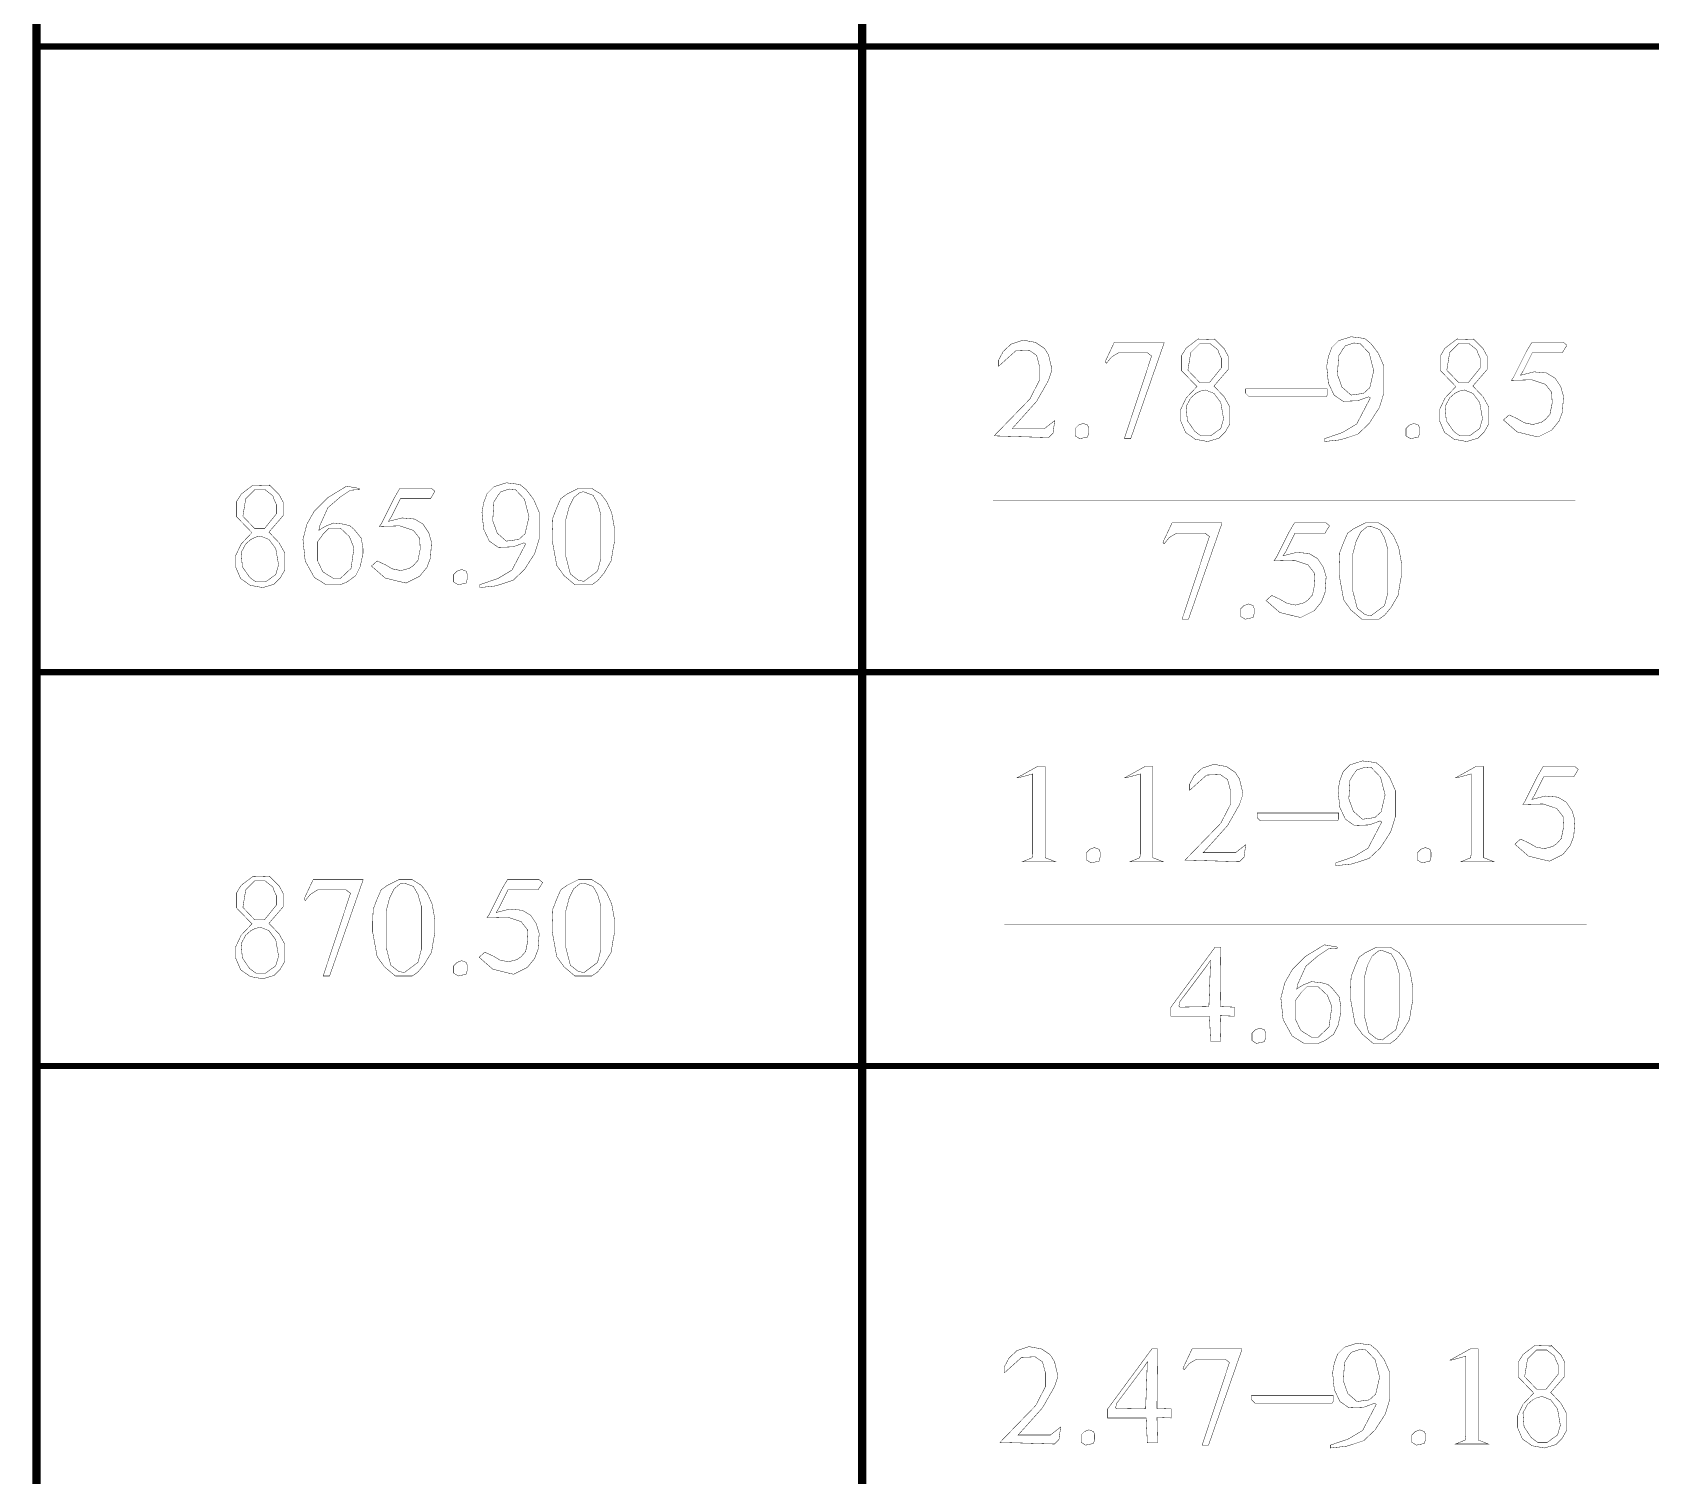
# Model space of a CAD drawing. Extents: x 94 to 452, y -72 to 1042.
# Drawn here: x 146.13 to 185.33, y 451.02 to 486 of the extents above; entities that cross this region are included whole.
import ezdxf

# ---------------------------------------------------------------- set-up
doc = ezdxf.new("R2010")
doc.units = 0
doc.header["$MEASUREMENT"] = 0
doc.layers.add('TREE_LAYER', color=7, linetype='Continuous')

msp = doc.modelspace()

# ---------------------------------------------------------------- linework, layer by layer
at = {"layer": 'TREE_LAYER'}
for points, const_width, elevation in [([(146.22612, 557.107476), (146.22612, 414.894542)], 0.2, 142.212934), ([(146.22612, 497.549266), (146.22612, 485.654653)], 0.2, 11.894613), ([(166.22612, 497.549266), (166.22612, 485.654653)], 0.2, 11.894613), ([(146.22612, 485.654653), (146.22612, 470.492289)], 0.2, 15.162364), ([(166.22612, 485.654653), (166.22612, 470.492289)], 0.2, 15.162364), ([(146.22612, 485.654653), (166.22612, 485.654653)], 0.15, 20), ([(166.22612, 485.654653), (186.22612, 485.654653)], 0.15, 20), ([(170.428052, 478.485778), (170.126091, 478.54068), (169.837856, 478.444602), (169.645699, 478.26617), (169.535895, 478.060288), (169.535895, 477.909308), (169.94766, 478.279896), (170.277072, 478.293621), (170.455503, 478.170092), (170.524131, 477.909308), (170.524131, 477.56617), (170.290797, 477.113229), (169.426091, 476.221072), (170.743738, 476.179896), (170.853542, 476.2897), (170.894719, 476.591661), (170.64766, 476.399504), (169.94766, 476.399504), (169.865307, 476.399504), (170.455503, 477.058327), (170.743738, 477.56617), (170.784915, 477.6897), (170.826091, 477.813229), (170.826091, 477.84068), (170.79864, 477.950484), (170.757464, 478.128915), (170.743738, 478.183817), (170.64766, 478.334798), (170.633934, 478.348523), (170.428052, 478.485778), (170.428052, 478.485778)], 0.01, 924), ([(173.543738, 478.485778), (172.335895, 478.485778), (172.116287, 478.019112), (172.116287, 478.019112), (172.143738, 477.977935), (172.267268, 478.128915), (172.445699, 478.238719), (173.131974, 478.238719), (173.241778, 478.156366), (172.582954, 476.16617), (172.582954, 476.152445), (172.733934, 476.152445), (173.543738, 478.472053), (173.543738, 478.485778), (173.543738, 478.485778)], 0.01, 924), ([(174.765307, 478.554406), (174.367268, 478.568131), (174.079032, 478.348523), (173.969229, 478.170092), (173.969229, 477.799504), (174.339817, 477.41519), (174.079032, 477.14068), (173.941778, 476.852445), (173.941778, 476.591661), (174.065307, 476.303425), (174.29864, 476.138719), (174.600601, 476.083817), (174.875111, 476.16617), (175.026091, 476.317151), (175.135895, 476.509308), (175.135895, 476.921072), (174.99864, 477.168131), (174.751582, 477.428915), (175.094719, 477.826955), (175.094719, 478.156366), (174.99864, 478.334798), (174.765307, 478.568131), (174.765307, 478.554406)], 0.01, 924), ([(174.394719, 478.444602), (174.408444, 478.458327), (174.655503, 478.458327), (174.84766, 478.307347), (174.861385, 478.252445), (174.930013, 478.101465), (174.930013, 477.868131), (174.641778, 477.511268), (174.408444, 477.511268), (174.120209, 477.813229), (174.188836, 478.238719), (174.394719, 478.444602), (174.394719, 478.444602)], 0.01, 924), ([(178.402562, 478.581857), (178.07315, 478.623033), (177.771189, 478.526955), (177.606483, 478.362249), (177.524131, 478.142641), (177.482954, 477.909308), (177.524131, 477.497543), (177.661385, 477.209308), (177.880993, 477.058327), (178.237856, 477.072053), (178.49864, 477.168131), (178.539817, 477.14068), (178.210405, 476.509308), (177.867268, 476.303425), (177.428052, 476.152445), (177.428052, 476.083817), (177.812366, 476.124994), (177.990797, 476.179896), (178.237856, 476.262249), (178.484915, 476.495582), (178.512366, 476.523033), (178.759425, 476.907347), (178.869229, 477.26421), (178.869229, 477.909308), (178.731974, 478.224994), (178.553542, 478.458327), (178.402562, 478.581857), (178.402562, 478.581857)], 0.01, 924), ([(178.059425, 478.444602), (178.141778, 478.472053), (178.292758, 478.458327), (178.512366, 478.224994), (178.62217, 477.799504), (178.526091, 477.387739), (178.375111, 477.250484), (178.07315, 477.209308), (177.853542, 477.401465), (177.743738, 477.703425), (177.771189, 478.156366), (177.880993, 478.334798), (177.894719, 478.348523), (177.935895, 478.403425), (178.059425, 478.444602), (178.059425, 478.444602)], 0.01, 924), ([(181.037856, 478.554406), (180.639817, 478.568131), (180.351582, 478.348523), (180.241778, 478.170092), (180.241778, 477.799504), (180.612366, 477.41519), (180.351582, 477.14068), (180.214327, 476.852445), (180.214327, 476.591661), (180.337856, 476.303425), (180.571189, 476.138719), (180.87315, 476.083817), (181.14766, 476.16617), (181.29864, 476.317151), (181.408444, 476.509308), (181.408444, 476.921072), (181.271189, 477.168131), (181.024131, 477.428915), (181.367268, 477.826955), (181.367268, 478.156366), (181.271189, 478.334798), (181.037856, 478.568131), (181.037856, 478.554406)], 0.01, 924), ([(180.667268, 478.444602), (180.680993, 478.458327), (180.928052, 478.458327), (181.120209, 478.307347), (181.133934, 478.252445), (181.202562, 478.101465), (181.202562, 477.868131), (180.914327, 477.511268), (180.680993, 477.511268), (180.392758, 477.813229), (180.461385, 478.238719), (180.667268, 478.444602), (180.667268, 478.444602)], 0.01, 924), ([(183.220209, 478.485778), (182.451582, 478.485778), (182.314327, 478.252445), (182.012366, 477.648523), (181.957464, 477.56617), (182.451582, 477.579896), (182.780993, 477.470092), (182.931974, 477.277935), (182.945699, 477.017151), (182.890797, 476.742641), (182.780993, 476.619112), (182.684915, 476.550484), (182.479032, 476.495582), (182.27315, 476.536759), (182.108444, 476.632837), (181.902562, 476.728915), (181.765307, 476.605386), (182.094719, 476.317151), (182.424131, 476.234798), (182.602562, 476.193621), (182.931974, 476.358327), (183.110405, 476.577935), (183.192758, 476.797543), (183.220209, 477.181857), (183.151582, 477.41519), (183.014327, 477.621072), (182.808444, 477.744602), (182.506483, 477.772053), (182.177072, 477.6897), (182.245699, 477.799504), (182.465307, 478.238719), (183.192758, 478.238719), (183.302562, 478.417151), (183.220209, 478.485778), (183.220209, 478.485778)], 0.01, 924), ([(174.545699, 477.332837), (174.751582, 477.250484), (174.916287, 477.030876), (174.984915, 476.632837), (174.916287, 476.399504), (174.669229, 476.221072), (174.435895, 476.221072), (174.284915, 476.330876), (174.106483, 476.591661), (174.079032, 476.934798), (174.188836, 477.14068), (174.312366, 477.250484), (174.42217, 477.305386), (174.545699, 477.332837)], 0.01, 924), ([(177.49668, 477.360288), (175.520209, 477.360288), (175.520209, 477.250484), (175.602562, 477.168131), (177.469229, 477.168131), (177.49668, 477.209308), (177.49668, 477.360288), (177.49668, 477.360288)], 0.01, 924), ([(180.818248, 477.332837), (181.024131, 477.250484), (181.188836, 477.030876), (181.257464, 476.632837), (181.188836, 476.399504), (180.941778, 476.221072), (180.708444, 476.221072), (180.557464, 476.330876), (180.379032, 476.591661), (180.351582, 476.934798), (180.461385, 477.14068), (180.584915, 477.250484), (180.694719, 477.305386), (180.818248, 477.332837)], 0.01, 924), ([(171.690797, 476.481857), (171.580993, 476.523033), (171.471189, 476.481857), (171.388836, 476.399504), (171.388836, 476.221072), (171.49864, 476.152445), (171.690797, 476.193621), (171.718248, 476.2897), (171.718248, 476.303425), (171.718248, 476.413229), (171.690797, 476.481857), (171.690797, 476.481857)], 0.01, 924), ([(179.706483, 476.481857), (179.59668, 476.523033), (179.486876, 476.481857), (179.404523, 476.399504), (179.404523, 476.221072), (179.514327, 476.152445), (179.706483, 476.193621), (179.733934, 476.2897), (179.733934, 476.303425), (179.733934, 476.413229), (179.706483, 476.481857), (179.706483, 476.481857)], 0.01, 924), ([(151.871375, 475.014593), (151.473336, 475.028318), (151.185101, 474.808711), (151.075297, 474.630279), (151.075297, 474.259691), (151.445885, 473.875377), (151.185101, 473.600867), (151.047846, 473.312632), (151.047846, 473.051848), (151.171375, 472.763613), (151.404709, 472.598907), (151.706669, 472.544005), (151.981179, 472.626358), (152.132159, 472.777338), (152.241963, 472.969495), (152.241963, 473.38126), (152.104709, 473.628318), (151.85765, 473.889103), (152.200787, 474.287142), (152.200787, 474.616554), (152.104709, 474.794985), (151.871375, 475.028318), (151.871375, 475.014593)], 0.01, 926), ([(151.500787, 474.904789), (151.514512, 474.918514), (151.761571, 474.918514), (151.953728, 474.767534), (151.967454, 474.712632), (152.036081, 474.561652), (152.036081, 474.328318), (151.747846, 473.971456), (151.514512, 473.971456), (151.226277, 474.273416), (151.294905, 474.698907), (151.500787, 474.904789), (151.500787, 474.904789)], 0.01, 926), ([(154.053728, 474.945965), (153.738042, 475.000867), (153.285101, 474.726358), (152.955689, 474.396946), (152.777258, 474.08126), (152.681179, 473.710671), (152.736081, 473.189103), (152.955689, 472.791063), (153.243924, 472.612632), (153.587061, 472.612632), (153.751767, 472.68126), (153.95765, 472.83224), (154.067454, 473.051848), (154.136081, 473.367534), (154.136081, 473.491063), (154.094905, 473.738122), (153.985101, 473.875377), (153.916473, 473.95773), (153.820395, 474.040083), (153.669414, 474.08126), (153.422356, 474.108711), (153.216473, 474.026358), (153.065493, 473.930279), (153.092944, 474.053809), (153.285101, 474.479299), (153.298826, 474.493024), (153.587061, 474.740083), (153.83412, 474.904789), (153.83412, 474.904789), (154.053728, 474.918514), (154.053728, 474.945965), (154.053728, 474.945965)], 0.01, 926), ([(155.796865, 474.945965), (155.028238, 474.945965), (154.890983, 474.712632), (154.589022, 474.108711), (154.53412, 474.026358), (155.028238, 474.040083), (155.35765, 473.930279), (155.50863, 473.738122), (155.522356, 473.477338), (155.467454, 473.202828), (155.35765, 473.079299), (155.261571, 473.010671), (155.055689, 472.955769), (154.849807, 472.996946), (154.685101, 473.093024), (154.479218, 473.189103), (154.341963, 473.065573), (154.671375, 472.777338), (155.000787, 472.694985), (155.179218, 472.653809), (155.50863, 472.818514), (155.687061, 473.038122), (155.769414, 473.25773), (155.796865, 473.642044), (155.728238, 473.875377), (155.590983, 474.08126), (155.385101, 474.204789), (155.08314, 474.23224), (154.753728, 474.149887), (154.822356, 474.259691), (155.041963, 474.698907), (155.769414, 474.698907), (155.879218, 474.877338), (155.796865, 474.945965), (155.796865, 474.945965)], 0.01, 926), ([(157.938042, 475.042044), (157.60863, 475.08322), (157.306669, 474.987142), (157.141963, 474.822436), (157.05961, 474.602828), (157.018434, 474.369495), (157.05961, 473.95773), (157.196865, 473.669495), (157.416473, 473.518514), (157.773336, 473.53224), (158.03412, 473.628318), (158.075297, 473.600867), (157.745885, 472.969495), (157.402748, 472.763613), (156.963532, 472.612632), (156.963532, 472.544005), (157.347846, 472.585181), (157.526277, 472.640083), (157.773336, 472.722436), (158.020395, 472.955769), (158.047846, 472.98322), (158.294905, 473.367534), (158.404709, 473.724397), (158.404709, 474.369495), (158.267454, 474.685181), (158.089022, 474.918514), (157.938042, 475.042044), (157.938042, 475.042044)], 0.01, 926), ([(157.594905, 474.904789), (157.677258, 474.93224), (157.828238, 474.918514), (158.047846, 474.685181), (158.15765, 474.259691), (158.061571, 473.847926), (157.910591, 473.710671), (157.60863, 473.669495), (157.389022, 473.861652), (157.279218, 474.163613), (157.306669, 474.616554), (157.416473, 474.794985), (157.430199, 474.808711), (157.471375, 474.863613), (157.594905, 474.904789), (157.594905, 474.904789)], 0.01, 926), ([(159.681179, 474.945965), (159.351767, 474.945965), (159.077258, 474.808711), (158.926277, 474.698907), (158.830199, 474.479299), (158.73412, 474.23224), (158.720395, 473.902828), (158.720395, 473.68322), (158.830199, 473.079299), (159.00863, 472.83224), (159.269414, 472.612632), (159.681179, 472.612632), (159.681179, 472.612632), (159.818434, 472.708711), (159.969414, 472.887142), (160.147846, 473.189103), (160.189022, 473.449887), (160.230199, 473.669495), (160.230199, 473.779299), (160.230199, 473.971456), (160.161571, 474.355769), (160.038042, 474.630279), (159.900787, 474.808711), (159.681179, 474.945965), (159.681179, 474.945965)], 0.01, 926), ([(159.461571, 474.863613), (159.489022, 474.863613), (159.70863, 474.78126), (159.818434, 474.589103), (159.900787, 474.300867), (159.900787, 473.25773), (159.818434, 472.942044), (159.489022, 472.694985), (159.351767, 472.722436), (159.15961, 472.873416), (159.049807, 473.298907), (159.049807, 474.191063), (159.132159, 474.50675), (159.241963, 474.726358), (159.392944, 474.849887), (159.461571, 474.863613), (159.461571, 474.863613)], 0.01, 926), ([(169.39864, 474.659798), (183.508444, 474.659798)], 0.01, 924), ([(153.243924, 473.916554), (153.312552, 473.985181), (153.587061, 473.985181), (153.806669, 473.779299), (153.916473, 473.504789), (153.847846, 473.010671), (153.587061, 472.763613), (153.422356, 472.763613), (153.161571, 472.928318), (153.038042, 473.189103), (153.038042, 473.655769), (153.175297, 473.847926), (153.243924, 473.916554), (153.243924, 473.916554)], 0.01, 926), ([(174.943738, 474.110778), (173.735895, 474.110778), (173.516287, 473.644112), (173.516287, 473.644112), (173.543738, 473.602935), (173.667268, 473.753915), (173.845699, 473.863719), (174.531974, 473.863719), (174.641778, 473.781366), (173.982954, 471.79117), (173.982954, 471.777445), (174.133934, 471.777445), (174.943738, 474.097053), (174.943738, 474.110778), (174.943738, 474.110778)], 0.01, 924), ([(177.469229, 474.110778), (176.700601, 474.110778), (176.563346, 473.877445), (176.261385, 473.273523), (176.206483, 473.19117), (176.700601, 473.204896), (177.030013, 473.095092), (177.180993, 472.902935), (177.194719, 472.642151), (177.139817, 472.367641), (177.030013, 472.244112), (176.933934, 472.175484), (176.728052, 472.120582), (176.52217, 472.161759), (176.357464, 472.257837), (176.151582, 472.353915), (176.014327, 472.230386), (176.343738, 471.942151), (176.67315, 471.859798), (176.851582, 471.818621), (177.180993, 471.983327), (177.359425, 472.202935), (177.441778, 472.422543), (177.469229, 472.806857), (177.400601, 473.04019), (177.263346, 473.246072), (177.057464, 473.369602), (176.755503, 473.397053), (176.426091, 473.3147), (176.494719, 473.424504), (176.714327, 473.863719), (177.441778, 473.863719), (177.551582, 474.042151), (177.469229, 474.110778), (177.469229, 474.110778)], 0.01, 924), ([(178.745699, 474.110778), (178.416287, 474.110778), (178.141778, 473.973523), (177.990797, 473.863719), (177.894719, 473.644112), (177.79864, 473.397053), (177.784915, 473.067641), (177.784915, 472.848033), (177.894719, 472.244112), (178.07315, 471.997053), (178.333934, 471.777445), (178.745699, 471.777445), (178.745699, 471.777445), (178.882954, 471.873523), (179.033934, 472.051955), (179.212366, 472.353915), (179.253542, 472.6147), (179.294719, 472.834308), (179.294719, 472.944112), (179.294719, 473.136268), (179.226091, 473.520582), (179.102562, 473.795092), (178.965307, 473.973523), (178.745699, 474.110778), (178.745699, 474.110778)], 0.01, 924), ([(178.526091, 474.028425), (178.553542, 474.028425), (178.77315, 473.946072), (178.882954, 473.753915), (178.965307, 473.46568), (178.965307, 472.422543), (178.882954, 472.106857), (178.553542, 471.859798), (178.416287, 471.887249), (178.224131, 472.038229), (178.114327, 472.463719), (178.114327, 473.355876), (178.19668, 473.671563), (178.306483, 473.89117), (178.457464, 474.0147), (178.526091, 474.028425), (178.526091, 474.028425)], 0.01, 924), ([(151.651767, 473.793024), (151.85765, 473.710671), (152.022356, 473.491063), (152.090983, 473.093024), (152.022356, 472.859691), (151.775297, 472.68126), (151.541963, 472.68126), (151.390983, 472.791063), (151.212552, 473.051848), (151.185101, 473.394985), (151.294905, 473.600867), (151.418434, 473.710671), (151.528238, 473.765573), (151.651767, 473.793024)], 0.01, 926), ([(156.63412, 472.942044), (156.524316, 472.98322), (156.414512, 472.942044), (156.332159, 472.859691), (156.332159, 472.68126), (156.441963, 472.612632), (156.63412, 472.653809), (156.661571, 472.749887), (156.661571, 472.763613), (156.661571, 472.873416), (156.63412, 472.942044), (156.63412, 472.942044)], 0.01, 926), ([(175.69864, 472.106857), (175.588836, 472.148033), (175.479032, 472.106857), (175.39668, 472.024504), (175.39668, 471.846072), (175.506483, 471.777445), (175.69864, 471.818621), (175.726091, 471.9147), (175.726091, 471.928425), (175.726091, 472.038229), (175.69864, 472.106857), (175.69864, 472.106857)], 0.01, 924), ([(146.22612, 470.492289), (146.22612, 460.950457)], 0.2, 9.541832), ([(146.22612, 470.492289), (166.22612, 470.492289)], 0.15, 20), ([(166.22612, 470.492289), (166.22612, 460.950457)], 0.2, 9.541832), ([(166.22612, 470.492289), (186.22612, 470.492289)], 0.15, 20), ([(170.662362, 468.206629), (170.470205, 468.206629), (169.976088, 467.93212), (170.003539, 467.93212), (170.360401, 468.028198), (170.360401, 467.781139), (170.360401, 466.092904), (170.346676, 465.996825), (170.113343, 465.900747), (170.909421, 465.900747), (170.703539, 465.9831), (170.662362, 465.996825), (170.662362, 466.079178), (170.662362, 468.206629), (170.662362, 468.206629)], 0.01, 925), ([(173.270205, 468.206629), (173.078049, 468.206629), (172.583931, 467.93212), (172.611382, 467.93212), (172.968245, 468.028198), (172.968245, 467.781139), (172.968245, 466.092904), (172.954519, 465.996825), (172.721186, 465.900747), (173.517264, 465.900747), (173.311382, 465.9831), (173.270205, 465.996825), (173.270205, 466.079178), (173.270205, 468.206629), (173.270205, 468.206629)], 0.01, 925), ([(175.054519, 468.206629), (174.752558, 468.261531), (174.464323, 468.165453), (174.272166, 467.987021), (174.162362, 467.781139), (174.162362, 467.630159), (174.574127, 468.000747), (174.903539, 468.014472), (175.08197, 467.890943), (175.150598, 467.630159), (175.150598, 467.287021), (174.917264, 466.83408), (174.052558, 465.941923), (175.370205, 465.900747), (175.480009, 466.010551), (175.521186, 466.312512), (175.274127, 466.120355), (174.574127, 466.120355), (174.491774, 466.120355), (175.08197, 466.779178), (175.370205, 467.287021), (175.411382, 467.410551), (175.452558, 467.53408), (175.452558, 467.561531), (175.425107, 467.671335), (175.383931, 467.849767), (175.370205, 467.904669), (175.274127, 468.055649), (175.260401, 468.069374), (175.054519, 468.206629), (175.054519, 468.206629)], 0.01, 925), ([(178.678049, 468.302708), (178.348637, 468.343884), (178.046676, 468.247806), (177.88197, 468.0831), (177.799617, 467.863492), (177.758441, 467.630159), (177.799617, 467.218394), (177.936872, 466.930159), (178.15648, 466.779178), (178.513343, 466.792904), (178.774127, 466.888982), (178.815303, 466.861531), (178.485892, 466.230159), (178.142754, 466.024276), (177.703539, 465.873296), (177.703539, 465.804669), (178.087852, 465.845845), (178.266284, 465.900747), (178.513343, 465.9831), (178.760401, 466.216433), (178.787852, 466.243884), (179.034911, 466.628198), (179.144715, 466.985061), (179.144715, 467.630159), (179.00746, 467.945845), (178.829029, 468.179178), (178.678049, 468.302708), (178.678049, 468.302708)], 0.01, 925), ([(178.334911, 468.165453), (178.417264, 468.192904), (178.568245, 468.179178), (178.787852, 467.945845), (178.897656, 467.520355), (178.801578, 467.10859), (178.650598, 466.971335), (178.348637, 466.930159), (178.129029, 467.122316), (178.019225, 467.424276), (178.046676, 467.877218), (178.15648, 468.055649), (178.170205, 468.069374), (178.211382, 468.124276), (178.334911, 468.165453), (178.334911, 468.165453)], 0.01, 925), ([(181.285892, 468.206629), (181.093735, 468.206629), (180.599617, 467.93212), (180.627068, 467.93212), (180.983931, 468.028198), (180.983931, 467.781139), (180.983931, 466.092904), (180.970205, 465.996825), (180.736872, 465.900747), (181.532951, 465.900747), (181.327068, 465.9831), (181.285892, 465.996825), (181.285892, 466.079178), (181.285892, 468.206629), (181.285892, 468.206629)], 0.01, 925), ([(183.495696, 468.206629), (182.727068, 468.206629), (182.589813, 467.973296), (182.287852, 467.369374), (182.232951, 467.287021), (182.727068, 467.300747), (183.05648, 467.190943), (183.20746, 466.998786), (183.221186, 466.738002), (183.166284, 466.463492), (183.05648, 466.339963), (182.960401, 466.271335), (182.754519, 466.216433), (182.548637, 466.25761), (182.383931, 466.353688), (182.178049, 466.449767), (182.040794, 466.326237), (182.370205, 466.038002), (182.699617, 465.955649), (182.878049, 465.914472), (183.20746, 466.079178), (183.385892, 466.298786), (183.468245, 466.518394), (183.495696, 466.902708), (183.427068, 467.136041), (183.289813, 467.341923), (183.083931, 467.465453), (182.78197, 467.492904), (182.452558, 467.410551), (182.521186, 467.520355), (182.740794, 467.959571), (183.468245, 467.959571), (183.578049, 468.138002), (183.495696, 468.206629), (183.495696, 468.206629)], 0.01, 925), ([(177.772166, 467.081139), (175.795696, 467.081139), (175.795696, 466.971335), (175.878049, 466.888982), (177.744715, 466.888982), (177.772166, 466.930159), (177.772166, 467.081139), (177.772166, 467.081139)], 0.01, 925), ([(171.966284, 466.202708), (171.85648, 466.243884), (171.746676, 466.202708), (171.664323, 466.120355), (171.664323, 465.941923), (171.774127, 465.873296), (171.966284, 465.914472), (171.993735, 466.010551), (171.993735, 466.024276), (171.993735, 466.13408), (171.966284, 466.202708), (171.966284, 466.202708)], 0.01, 925), ([(179.98197, 466.202708), (179.872166, 466.243884), (179.762362, 466.202708), (179.680009, 466.120355), (179.680009, 465.941923), (179.789813, 465.873296), (179.98197, 465.914472), (180.009421, 466.010551), (180.009421, 466.024276), (180.009421, 466.13408), (179.98197, 466.202708), (179.98197, 466.202708)], 0.01, 925), ([(151.871375, 465.534195), (151.473336, 465.547921), (151.185101, 465.328313), (151.075297, 465.149881), (151.075297, 464.779293), (151.445885, 464.394979), (151.185101, 464.12047), (151.047846, 463.832234), (151.047846, 463.57145), (151.171375, 463.283215), (151.404709, 463.118509), (151.706669, 463.063607), (151.981179, 463.14596), (152.132159, 463.29694), (152.241963, 463.489097), (152.241963, 463.900862), (152.104709, 464.147921), (151.85765, 464.408705), (152.200787, 464.806744), (152.200787, 465.136156), (152.104709, 465.314587), (151.871375, 465.547921), (151.871375, 465.534195)], 0.01, 927), ([(151.500787, 465.424391), (151.514512, 465.438117), (151.761571, 465.438117), (151.953728, 465.287136), (151.967454, 465.232234), (152.036081, 465.081254), (152.036081, 464.847921), (151.747846, 464.491058), (151.514512, 464.491058), (151.226277, 464.793019), (151.294905, 465.218509), (151.500787, 465.424391), (151.500787, 465.424391)], 0.01, 927), ([(154.136081, 465.465568), (152.928238, 465.465568), (152.70863, 464.998901), (152.70863, 464.998901), (152.736081, 464.957725), (152.85961, 465.108705), (153.038042, 465.218509), (153.724316, 465.218509), (153.83412, 465.136156), (153.175297, 463.14596), (153.175297, 463.132234), (153.326277, 463.132234), (154.136081, 465.451842), (154.136081, 465.465568), (154.136081, 465.465568)], 0.01, 927), ([(155.330199, 465.465568), (155.000787, 465.465568), (154.726277, 465.328313), (154.575297, 465.218509), (154.479218, 464.998901), (154.38314, 464.751842), (154.369414, 464.42243), (154.369414, 464.202823), (154.479218, 463.598901), (154.65765, 463.351842), (154.918434, 463.132234), (155.330199, 463.132234), (155.330199, 463.132234), (155.467454, 463.228313), (155.618434, 463.406744), (155.796865, 463.708705), (155.838042, 463.969489), (155.879218, 464.189097), (155.879218, 464.298901), (155.879218, 464.491058), (155.810591, 464.875372), (155.687061, 465.149881), (155.549807, 465.328313), (155.330199, 465.465568), (155.330199, 465.465568)], 0.01, 927), ([(155.110591, 465.383215), (155.138042, 465.383215), (155.35765, 465.300862), (155.467454, 465.108705), (155.549807, 464.82047), (155.549807, 463.777332), (155.467454, 463.461646), (155.138042, 463.214587), (155.000787, 463.242038), (154.80863, 463.393019), (154.698826, 463.818509), (154.698826, 464.710666), (154.781179, 465.026352), (154.890983, 465.24596), (155.041963, 465.369489), (155.110591, 465.383215), (155.110591, 465.383215)], 0.01, 927), ([(158.404709, 465.465568), (157.636081, 465.465568), (157.498826, 465.232234), (157.196865, 464.628313), (157.141963, 464.54596), (157.636081, 464.559685), (157.965493, 464.449881), (158.116473, 464.257725), (158.130199, 463.99694), (158.075297, 463.72243), (157.965493, 463.598901), (157.869414, 463.530274), (157.663532, 463.475372), (157.45765, 463.516548), (157.292944, 463.612626), (157.087061, 463.708705), (156.949807, 463.585176), (157.279218, 463.29694), (157.60863, 463.214587), (157.787061, 463.173411), (158.116473, 463.338117), (158.294905, 463.557725), (158.377258, 463.777332), (158.404709, 464.161646), (158.336081, 464.394979), (158.198826, 464.600862), (157.992944, 464.724391), (157.690983, 464.751842), (157.361571, 464.669489), (157.430199, 464.779293), (157.649807, 465.218509), (158.377258, 465.218509), (158.487061, 465.39694), (158.404709, 465.465568), (158.404709, 465.465568)], 0.01, 927), ([(159.681179, 465.465568), (159.351767, 465.465568), (159.077258, 465.328313), (158.926277, 465.218509), (158.830199, 464.998901), (158.73412, 464.751842), (158.720395, 464.42243), (158.720395, 464.202823), (158.830199, 463.598901), (159.00863, 463.351842), (159.269414, 463.132234), (159.681179, 463.132234), (159.681179, 463.132234), (159.818434, 463.228313), (159.969414, 463.406744), (160.147846, 463.708705), (160.189022, 463.969489), (160.230199, 464.189097), (160.230199, 464.298901), (160.230199, 464.491058), (160.161571, 464.875372), (160.038042, 465.149881), (159.900787, 465.328313), (159.681179, 465.465568), (159.681179, 465.465568)], 0.01, 927), ([(159.461571, 465.383215), (159.489022, 465.383215), (159.70863, 465.300862), (159.818434, 465.108705), (159.900787, 464.82047), (159.900787, 463.777332), (159.818434, 463.461646), (159.489022, 463.214587), (159.351767, 463.242038), (159.15961, 463.393019), (159.049807, 463.818509), (159.049807, 464.710666), (159.132159, 465.026352), (159.241963, 465.24596), (159.392944, 465.369489), (159.461571, 465.383215), (159.461571, 465.383215)], 0.01, 927), ([(151.651767, 464.312626), (151.85765, 464.230274), (152.022356, 464.010666), (152.090983, 463.612626), (152.022356, 463.379293), (151.775297, 463.200862), (151.541963, 463.200862), (151.390983, 463.310666), (151.212552, 463.57145), (151.185101, 463.914587), (151.294905, 464.12047), (151.418434, 464.230274), (151.528238, 464.285176), (151.651767, 464.312626)], 0.01, 927), ([(169.674127, 464.380649), (183.783931, 464.380649)], 0.01, 925), ([(174.917264, 463.831629), (174.780009, 463.831629), (173.709421, 462.376727), (173.709421, 462.15712), (174.642754, 462.15712), (174.670205, 461.553198), (174.917264, 461.553198), (174.903539, 462.170845), (175.246676, 462.15712), (175.246676, 462.376727), (174.903539, 462.390453), (174.917264, 463.831629), (174.917264, 463.831629)], 0.01, 925), ([(177.744715, 463.831629), (177.429029, 463.886531), (176.976088, 463.612021), (176.646676, 463.28261), (176.468245, 462.966923), (176.372166, 462.596335), (176.427068, 462.074767), (176.646676, 461.676727), (176.934911, 461.498296), (177.278049, 461.498296), (177.442754, 461.566923), (177.648637, 461.717904), (177.758441, 461.937512), (177.827068, 462.253198), (177.827068, 462.376727), (177.785892, 462.623786), (177.676088, 462.761041), (177.60746, 462.843394), (177.511382, 462.925747), (177.360401, 462.966923), (177.113343, 462.994374), (176.90746, 462.912021), (176.75648, 462.815943), (176.783931, 462.939472), (176.976088, 463.364963), (176.989813, 463.378688), (177.278049, 463.625747), (177.525107, 463.790453), (177.525107, 463.790453), (177.744715, 463.804178), (177.744715, 463.831629), (177.744715, 463.831629)], 0.01, 925), ([(179.021186, 463.831629), (178.691774, 463.831629), (178.417264, 463.694374), (178.266284, 463.584571), (178.170205, 463.364963), (178.074127, 463.117904), (178.060401, 462.788492), (178.060401, 462.568884), (178.170205, 461.964963), (178.348637, 461.717904), (178.609421, 461.498296), (179.021186, 461.498296), (179.021186, 461.498296), (179.158441, 461.594374), (179.309421, 461.772806), (179.487852, 462.074767), (179.529029, 462.335551), (179.570205, 462.555159), (179.570205, 462.664963), (179.570205, 462.85712), (179.501578, 463.241433), (179.378049, 463.515943), (179.240794, 463.694374), (179.021186, 463.831629), (179.021186, 463.831629)], 0.01, 925), ([(156.63412, 463.461646), (156.524316, 463.502823), (156.414512, 463.461646), (156.332159, 463.379293), (156.332159, 463.200862), (156.441963, 463.132234), (156.63412, 463.173411), (156.661571, 463.269489), (156.661571, 463.283215), (156.661571, 463.393019), (156.63412, 463.461646), (156.63412, 463.461646)], 0.01, 927), ([(174.587852, 463.392414), (174.670205, 463.515943), (174.629029, 462.390453), (173.929029, 462.376727), (173.901578, 462.404178), (173.929029, 462.513982), (174.587852, 463.392414), (174.587852, 463.392414)], 0.01, 925), ([(178.801578, 463.749276), (178.829029, 463.749276), (179.048637, 463.666923), (179.158441, 463.474767), (179.240794, 463.186531), (179.240794, 462.143394), (179.158441, 461.827708), (178.829029, 461.580649), (178.691774, 461.6081), (178.499617, 461.75908), (178.389813, 462.184571), (178.389813, 463.076727), (178.472166, 463.392414), (178.58197, 463.612021), (178.732951, 463.735551), (178.801578, 463.749276), (178.801578, 463.749276)], 0.01, 925), ([(176.934911, 462.802218), (177.003539, 462.870845), (177.278049, 462.870845), (177.497656, 462.664963), (177.60746, 462.390453), (177.538833, 461.896335), (177.278049, 461.649276), (177.113343, 461.649276), (176.852558, 461.813982), (176.729029, 462.074767), (176.729029, 462.541433), (176.866284, 462.73359), (176.934911, 462.802218), (176.934911, 462.802218)], 0.01, 925), ([(175.974127, 461.827708), (175.864323, 461.868884), (175.754519, 461.827708), (175.672166, 461.745355), (175.672166, 461.566923), (175.78197, 461.498296), (175.974127, 461.539472), (176.001578, 461.635551), (176.001578, 461.649276), (176.001578, 461.75908), (175.974127, 461.827708), (175.974127, 461.827708)], 0.01, 925), ([(146.22612, 460.950457), (146.22612, 446.441643)], 0.2, 14.508814), ([(166.22612, 460.950457), (166.22612, 446.441643)], 0.2, 14.508814), ([(146.22612, 460.950457), (166.22612, 460.950457)], 0.15, 20), ([(166.22612, 460.950457), (186.22612, 460.950457)], 0.15, 20), ([(170.57088, 454.095146), (170.268919, 454.150048), (169.980684, 454.053969), (169.788527, 453.875538), (169.678723, 453.669656), (169.678723, 453.518675), (170.090488, 453.889263), (170.4199, 453.902989), (170.598331, 453.77946), (170.666958, 453.518675), (170.666958, 453.175538), (170.433625, 452.722597), (169.568919, 451.83044), (170.886566, 451.789263), (170.99637, 451.899067), (171.037547, 452.201028), (170.790488, 452.008871), (170.090488, 452.008871), (170.008135, 452.008871), (170.598331, 452.667695), (170.886566, 453.175538), (170.927743, 453.299067), (170.968919, 453.422597), (170.968919, 453.450048), (170.941468, 453.559852), (170.900292, 453.738283), (170.886566, 453.793185), (170.790488, 453.944165), (170.776762, 453.957891), (170.57088, 454.095146), (170.57088, 454.095146)], 0.01, 929), ([(173.384606, 454.095146), (173.247351, 454.095146), (172.176762, 452.640244), (172.176762, 452.420636), (173.110096, 452.420636), (173.137547, 451.816714), (173.384606, 451.816714), (173.37088, 452.434362), (173.714017, 452.420636), (173.714017, 452.640244), (173.37088, 452.653969), (173.384606, 454.095146), (173.384606, 454.095146)], 0.01, 929), ([(175.429704, 454.095146), (174.22186, 454.095146), (174.002253, 453.628479), (174.002253, 453.628479), (174.029704, 453.587303), (174.153233, 453.738283), (174.331664, 453.848087), (175.017939, 453.848087), (175.127743, 453.765734), (174.468919, 451.775538), (174.468919, 451.761812), (174.6199, 451.761812), (175.429704, 454.08142), (175.429704, 454.095146), (175.429704, 454.095146)], 0.01, 929), ([(178.54539, 454.191224), (178.215978, 454.232401), (177.914017, 454.136322), (177.749311, 453.971616), (177.666958, 453.752009), (177.625782, 453.518675), (177.666958, 453.106911), (177.804213, 452.818675), (178.023821, 452.667695), (178.380684, 452.68142), (178.641468, 452.777499), (178.682645, 452.750048), (178.353233, 452.118675), (178.010096, 451.912793), (177.57088, 451.761812), (177.57088, 451.693185), (177.955194, 451.734362), (178.133625, 451.789263), (178.380684, 451.871616), (178.627743, 452.10495), (178.655194, 452.132401), (178.902253, 452.516714), (179.012057, 452.873577), (179.012057, 453.518675), (178.874802, 453.834362), (178.69637, 454.067695), (178.54539, 454.191224), (178.54539, 454.191224)], 0.01, 929), ([(178.202253, 454.053969), (178.284606, 454.08142), (178.435586, 454.067695), (178.655194, 453.834362), (178.764998, 453.408871), (178.668919, 452.997107), (178.517939, 452.859852), (178.215978, 452.818675), (177.99637, 453.010832), (177.886566, 453.312793), (177.914017, 453.765734), (178.023821, 453.944165), (178.037547, 453.957891), (178.078723, 454.012793), (178.202253, 454.053969), (178.202253, 454.053969)], 0.01, 929), ([(181.153233, 454.095146), (180.961076, 454.095146), (180.466958, 453.820636), (180.494409, 453.820636), (180.851272, 453.916714), (180.851272, 453.669656), (180.851272, 451.98142), (180.837547, 451.885342), (180.604213, 451.789263), (181.400292, 451.789263), (181.194409, 451.871616), (181.153233, 451.885342), (181.153233, 451.967695), (181.153233, 454.095146), (181.153233, 454.095146)], 0.01, 929), ([(182.923821, 454.163773), (182.525782, 454.177499), (182.237547, 453.957891), (182.127743, 453.77946), (182.127743, 453.408871), (182.498331, 453.024558), (182.237547, 452.750048), (182.100292, 452.461812), (182.100292, 452.201028), (182.223821, 451.912793), (182.457155, 451.748087), (182.759115, 451.693185), (183.033625, 451.775538), (183.184606, 451.926518), (183.294409, 452.118675), (183.294409, 452.53044), (183.157155, 452.777499), (182.910096, 453.038283), (183.253233, 453.436322), (183.253233, 453.765734), (183.157155, 453.944165), (182.923821, 454.177499), (182.923821, 454.163773)], 0.01, 929), ([(182.553233, 454.053969), (182.566958, 454.067695), (182.814017, 454.067695), (183.006174, 453.916714), (183.0199, 453.861812), (183.088527, 453.710832), (183.088527, 453.477499), (182.800292, 453.120636), (182.566958, 453.120636), (182.278723, 453.422597), (182.347351, 453.848087), (182.553233, 454.053969), (182.553233, 454.053969)], 0.01, 929), ([(173.055194, 453.65593), (173.137547, 453.77946), (173.09637, 452.653969), (172.39637, 452.640244), (172.368919, 452.667695), (172.39637, 452.777499), (173.055194, 453.65593), (173.055194, 453.65593)], 0.01, 929), ([(177.639507, 452.969656), (175.663037, 452.969656), (175.663037, 452.859852), (175.74539, 452.777499), (177.612057, 452.777499), (177.639507, 452.818675), (177.639507, 452.969656), (177.639507, 452.969656)], 0.01, 929), ([(182.704213, 452.942205), (182.910096, 452.859852), (183.074802, 452.640244), (183.143429, 452.242205), (183.074802, 452.008871), (182.827743, 451.83044), (182.594409, 451.83044), (182.443429, 451.940244), (182.264998, 452.201028), (182.237547, 452.544165), (182.347351, 452.750048), (182.47088, 452.859852), (182.580684, 452.914754), (182.704213, 452.942205)], 0.01, 929), ([(171.833625, 452.091224), (171.723821, 452.132401), (171.614017, 452.091224), (171.531664, 452.008871), (171.531664, 451.83044), (171.641468, 451.761812), (171.833625, 451.802989), (171.861076, 451.899067), (171.861076, 451.912793), (171.861076, 452.022597), (171.833625, 452.091224), (171.833625, 452.091224)], 0.01, 929), ([(179.849311, 452.091224), (179.739507, 452.132401), (179.629704, 452.091224), (179.547351, 452.008871), (179.547351, 451.83044), (179.657155, 451.761812), (179.849311, 451.802989), (179.876762, 451.899067), (179.876762, 451.912793), (179.876762, 452.022597), (179.849311, 452.091224), (179.849311, 452.091224)], 0.01, 929)]:
    msp.add_lwpolyline(points, dxfattribs=dict(at, const_width=const_width, elevation=elevation))

doc.saveas('drawing.dxf')
